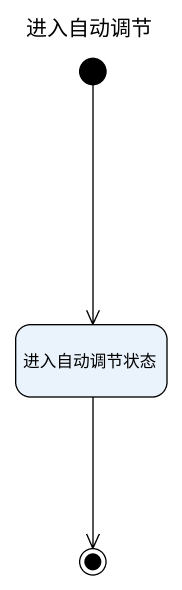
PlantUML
@startuml
title 进入自动调节
hide empty description
state 进入自动调节状态
[*] --> 进入自动调节状态
进入自动调节状态 --> [*]
@enduml
